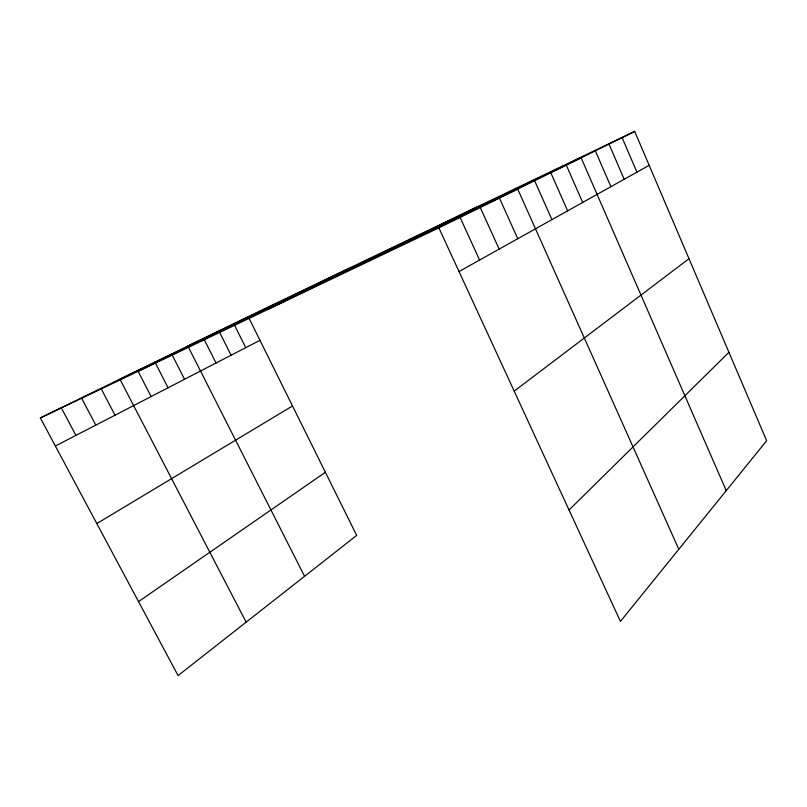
<?xml version="1.0" encoding="UTF-8"?>
<svg xmlns="http://www.w3.org/2000/svg" width="807" height="807" viewBox="0 0 807 807"><rect width="100%" height="100%" fill="white"/><g stroke="black" fill="none" stroke-linecap="round" stroke-linejoin="round"><path stroke-width="1.21" d="M569.036 510.014L728.933 352.316M514.19 391.133L688.996 258.714M138.532 601.608L325.392 472.287M96.82 523.582L292.517 405.971M459.022 271.535L649.151 165.324M55.36 446.019L259.975 340.312M438.877 227.887L634.695 131.42L766.65 440.733L620.432 621.41L438.877 227.887L40.35 417.945L178.075 675.58L356.684 535.404L248.778 317.726M268.6 309.091L477.401 206.784M40.35 417.945L248.223 316.596L634.695 131.42M138.148 371.301L349.149 268.237M61.251 407.747L75.919 435.397M81.457 397.901L95.801 425.128M100.996 388.379L115.018 415.202M246.145 622.157L119.9 379.159L517.711 189.05L678.808 549.274M137.674 370.494L151.121 396.55M154.904 362.091L168.088 387.784M171.629 353.94L184.541 379.28M304.562 576.299L187.849 346.032L581.131 157.809L726.25 490.656M204.161 339.475L216.024 363.009M219.454 332L231.095 355.231M234.312 324.737L245.732 347.666M460.101 217.436L479.59 260.046M480.256 207.5L499.15 249.121M499.432 198.058L517.761 238.721M534.627 180.718L551.927 219.635M550.808 172.748L567.634 210.859M566.292 165.112L582.674 202.456M595.344 150.808L610.899 186.689M608.992 144.08L624.164 179.275M622.096 137.624L636.905 172.163"/></g></svg>
